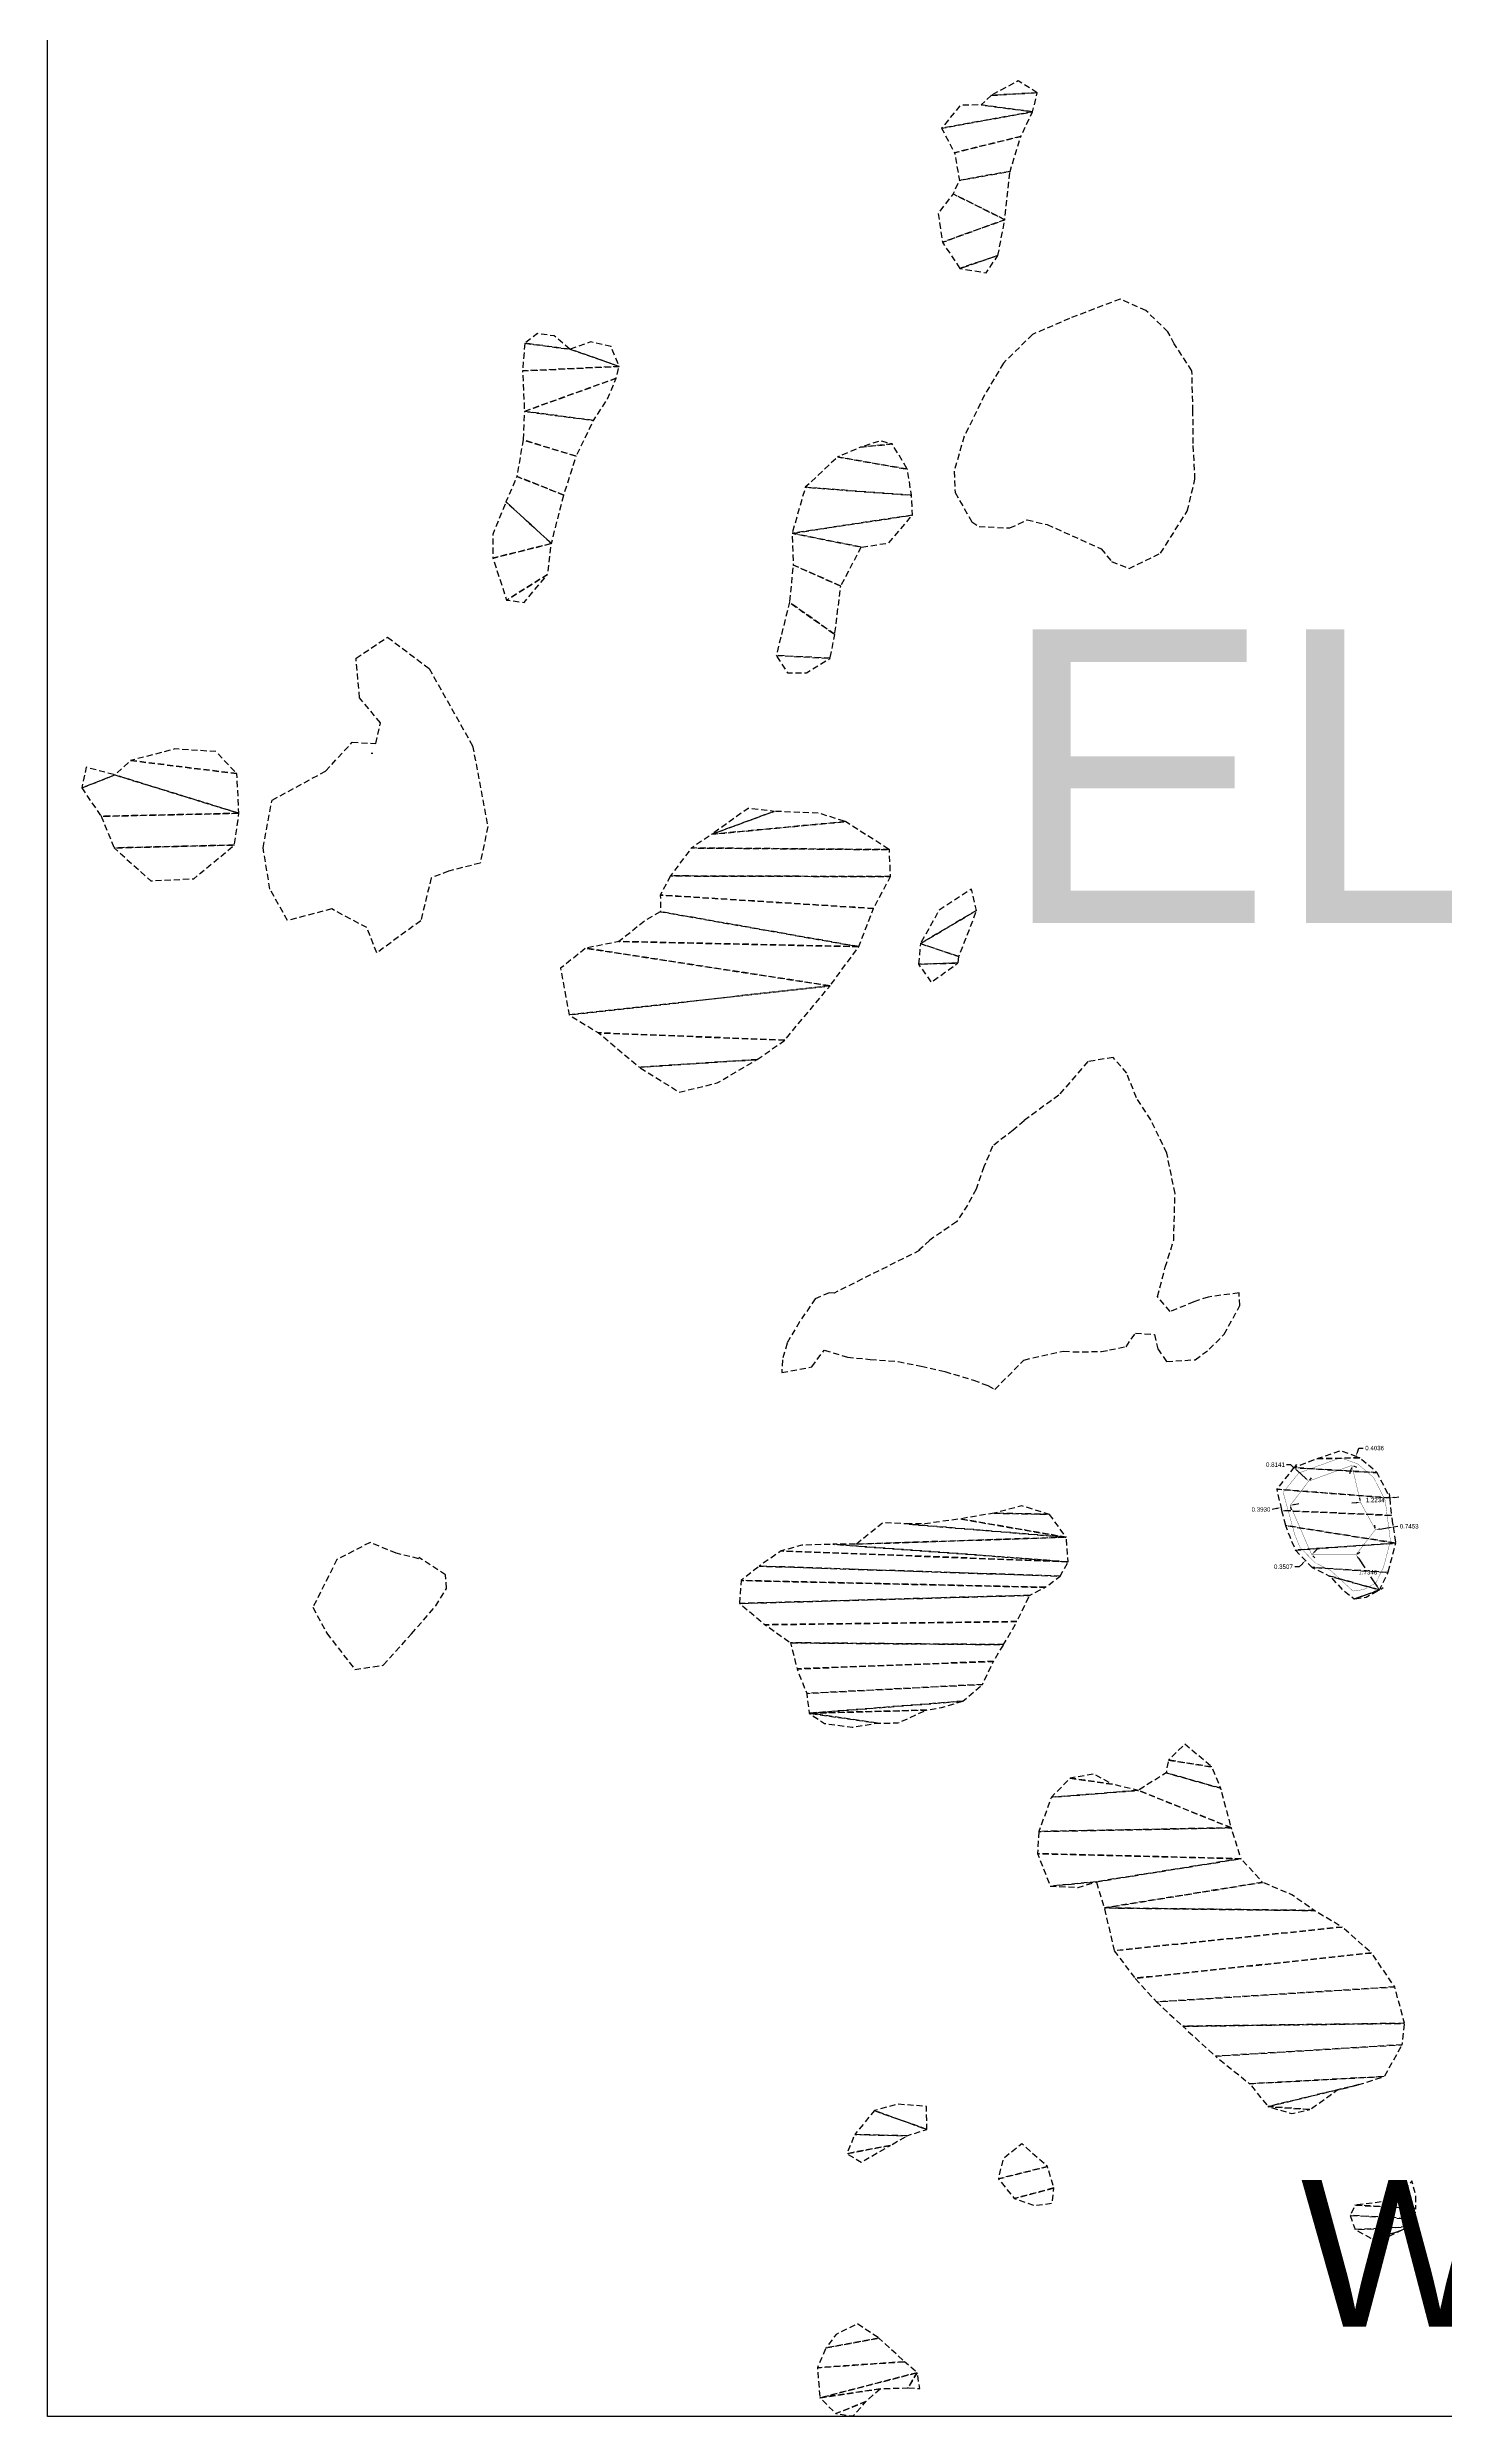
# Model space of a CAD drawing. Header units: metres. Extents: x 615852 to 659911, y 1301217 to 1325118.
# Drawn here: x 619584.6 to 619641.7, y 1315014.7 to 1315111.6 of the extents above; entities that cross this region are included whole.
import ezdxf

# ---------------------------------------------------------------- set-up
doc = ezdxf.new("R2010")
doc.units = ezdxf.units.M
doc.header["$PDMODE"] = 32
doc.header["$PDSIZE"] = 0.5
doc.linetypes.add('HIDDEN', pattern=[0.375, 0.25, -0.125])
for name, color, linetype in [('3', 7, 'Continuous'), ('CVL_CUADCON_LIN', 8, 'Continuous'), ('TEXTO 2', 7, 'Continuous')]:
    doc.layers.add(name, color=color, linetype=linetype)
doc.styles.add('PI', font='arial.ttf', dxfattribs={"height": 0.4})
doc.styles.get("Standard").update_dxf_attribs({"font": 'arial.ttf'})
doc.dimstyles.get("Standard").update_dxf_attribs({"dimtxt": 0.18, "dimasz": 0.18, "dimexe": 0.18, "dimexo": 0.0625, "dimgap": 0.09, "dimtad": 0, "dimtih": 1, "dimtoh": 1, "dimdec": 4, "dimzin": 0, "dimdsep": 46, "dimtxsty": 'Standard', "dimcen": 0.09, "dimadec": 0, "dimazin": 0, "dimtfac": 1, "dimtdec": 4, "dimtofl": 0, "dimtmove": 0, "dimatfit": 3, "dimfxl": 1, "dimtolj": 1, "dimtzin": 0, "dimarcsym": 0})

# ---------------------------------------------------------------- blocks, each defined once
blk = doc.blocks.new('*D7')
at = {"layer": 'CVL_CUADCON_LIN', "color": 0, "lineweight": -2, "ltscale": 0.5, "transparency": 16777216}
for p, q in [((619638.117, 1315054.155), (619638.179, 1315054.324)), ((619638.179, 1315054.324), (619638.359, 1315054.324)), ((619637.853, 1315053.438), (619637.791, 1315053.27)), ((619637.953, 1315053.594), (619638.084, 1315053.545)), ((619638.092, 1315053.972), (619638.224, 1315053.924))]:
    blk.add_line(p, q, dxfattribs=at)
at = {"layer": 'CVL_CUADCON_LIN', "color": 0, "ltscale": 0.5, "transparency": 16777216}
for points in [[(619638.089, 1315054.165), (619638.145, 1315054.145), (619638.055, 1315053.986)], [(619637.825, 1315053.449), (619637.882, 1315053.428), (619637.916, 1315053.607)]]:
    blk.add_solid(points, dxfattribs=at)
at = {"layer": 'Defpoints', "color": 0, "ltscale": 0.5, "transparency": 16777216}
for p in [(619637.894, 1315053.615), (619638.034, 1315053.994), (619638.055, 1315053.986)]:
    blk.add_point(p, dxfattribs=at)
at = {"layer": 'CVL_CUADCON_LIN', "color": 0, "ltscale": 0.5, "transparency": 16777216, "insert": (619638.823, 1315054.324), "char_height": 0.18, "attachment_point": 5}
blk.add_mtext('\\A1;0.4036', dxfattribs=at)
blk = doc.blocks.new('*D8')
at = {"layer": 'CVL_CUADCON_LIN', "color": 0, "lineweight": -2, "ltscale": 0.5, "transparency": 16777216}
for p, q in [((619638.062, 1315052.092), (619637.884, 1315052.067)), ((619638.232, 1315052.178), (619638.215, 1315052.295)), ((619639.443, 1315052.347), (619639.427, 1315052.463)), ((619639.63, 1315052.31), (619639.809, 1315052.334))]:
    blk.add_line(p, q, dxfattribs=at)
at = {"layer": 'CVL_CUADCON_LIN', "color": 0, "ltscale": 0.5, "transparency": 16777216}
for points in [[(619638.058, 1315052.121), (619638.066, 1315052.062), (619638.24, 1315052.116)], [(619639.626, 1315052.339), (619639.634, 1315052.28), (619639.452, 1315052.285)]]:
    blk.add_solid(points, dxfattribs=at)
at = {"layer": 'Defpoints', "color": 0, "ltscale": 0.5, "transparency": 16777216}
for p in [(619638.24, 1315052.116), (619639.452, 1315052.285), (619639.452, 1315052.285)]:
    blk.add_point(p, dxfattribs=at)
at = {"layer": 'CVL_CUADCON_LIN', "color": 0, "ltscale": 0.5, "transparency": 16777216, "insert": (619638.846, 1315052.201), "char_height": 0.18, "attachment_point": 5}
blk.add_mtext('\\A1;1.2234', dxfattribs=at)
blk = doc.blocks.new('*D9')
at = {"layer": 'CVL_CUADCON_LIN', "color": 0, "lineweight": -2, "ltscale": 0.5, "transparency": 16777216}
for p, q in [((619638.846, 1315051.051), (619638.828, 1315051.168)), ((619639.583, 1315051.161), (619639.565, 1315051.278)), ((619639.592, 1315051.1), (619639.77, 1315051.126)), ((619639.033, 1315051.016), (619639.414, 1315051.073))]:
    blk.add_line(p, q, dxfattribs=at)
at = {"layer": 'CVL_CUADCON_LIN', "color": 0, "ltscale": 0.5, "transparency": 16777216}
for points in [[(619639.41, 1315051.103), (619639.418, 1315051.043), (619639.592, 1315051.1)], [(619639.028, 1315051.046), (619639.037, 1315050.986), (619638.855, 1315050.989)]]:
    blk.add_solid(points, dxfattribs=at)
at = {"layer": 'Defpoints', "color": 0, "ltscale": 0.5, "transparency": 16777216}
for p in [(619639.592, 1315051.1), (619639.592, 1315051.1), (619638.855, 1315050.989)]:
    blk.add_point(p, dxfattribs=at)
at = {"layer": 'CVL_CUADCON_LIN', "color": 0, "ltscale": 0.5, "transparency": 16777216, "insert": (619640.234, 1315051.126), "char_height": 0.18, "attachment_point": 5}
blk.add_mtext('\\A1;0.7453', dxfattribs=at)
blk = doc.blocks.new('*D10')
at = {"layer": 'CVL_CUADCON_LIN', "color": 0, "lineweight": -2, "ltscale": 0.5, "transparency": 16777216}
for p, q in [((619638.113, 1315050.003), (619638.211, 1315050.068)), ((619638.161, 1315049.819), (619638.421, 1315049.429)), ((619638.923, 1315048.675), (619638.663, 1315049.065)), ((619639.075, 1315048.56), (619639.173, 1315048.625))]:
    blk.add_line(p, q, dxfattribs=at)
at = {"layer": 'CVL_CUADCON_LIN', "color": 0, "ltscale": 0.5, "transparency": 16777216}
for points in [[(619638.186, 1315049.835), (619638.136, 1315049.802), (619638.061, 1315049.969)], [(619638.948, 1315048.692), (619638.898, 1315048.658), (619639.023, 1315048.525)]]:
    blk.add_solid(points, dxfattribs=at)
at = {"layer": 'Defpoints', "color": 0, "ltscale": 0.5, "transparency": 16777216}
for p in [(619638.061, 1315049.969), (619639.023, 1315048.525), (619639.023, 1315048.525)]:
    blk.add_point(p, dxfattribs=at)
at = {"layer": 'CVL_CUADCON_LIN', "color": 0, "ltscale": 0.5, "transparency": 16777216, "insert": (619638.542, 1315049.247), "char_height": 0.18, "attachment_point": 5}
blk.add_mtext('\\A1;1.7346', dxfattribs=at)
blk = doc.blocks.new('*D11')
at = {"layer": 'CVL_CUADCON_LIN', "color": 0, "lineweight": -2, "ltscale": 0.5, "transparency": 16777216}
for p, q in [((619636.378, 1315050.094), (619636.507, 1315050.219)), ((619635.737, 1315049.475), (619635.557, 1315049.475)), ((619635.867, 1315049.6), (619635.737, 1315049.475)), ((619635.953, 1315049.77), (619635.871, 1315049.854)), ((619636.292, 1315049.924), (619636.373, 1315049.839))]:
    blk.add_line(p, q, dxfattribs=at)
at = {"layer": 'CVL_CUADCON_LIN', "color": 0, "ltscale": 0.5, "transparency": 16777216}
for points in [[(619635.846, 1315049.621), (619635.887, 1315049.578), (619635.996, 1315049.725)], [(619636.357, 1315050.115), (619636.398, 1315050.072), (619636.248, 1315049.969)]]:
    blk.add_solid(points, dxfattribs=at)
at = {"layer": 'Defpoints', "color": 0, "ltscale": 0.5, "transparency": 16777216}
for p in [(619635.996, 1315049.725), (619635.996, 1315049.725), (619636.248, 1315049.969)]:
    blk.add_point(p, dxfattribs=at)
at = {"layer": 'CVL_CUADCON_LIN', "color": 0, "ltscale": 0.5, "transparency": 16777216, "insert": (619635.094, 1315049.475), "char_height": 0.18, "attachment_point": 5}
blk.add_mtext('\\A1;0.3507', dxfattribs=at)
blk = doc.blocks.new('*D12')
at = {"layer": 'CVL_CUADCON_LIN', "color": 0, "lineweight": -2, "ltscale": 0.5, "transparency": 16777216}
for p, q in [((619634.816, 1315051.854), (619634.64, 1315051.814)), ((619635.005, 1315051.833), (619635.031, 1315051.719)), ((619635.388, 1315051.921), (619635.414, 1315051.806)), ((619635.55, 1315052.022), (619635.725, 1315052.062))]:
    blk.add_line(p, q, dxfattribs=at)
at = {"layer": 'CVL_CUADCON_LIN', "color": 0, "ltscale": 0.5, "transparency": 16777216}
for points in [[(619634.809, 1315051.883), (619634.822, 1315051.825), (619634.991, 1315051.894)], [(619635.543, 1315052.051), (619635.556, 1315051.993), (619635.374, 1315051.982)]]:
    blk.add_solid(points, dxfattribs=at)
at = {"layer": 'Defpoints', "color": 0, "ltscale": 0.5, "transparency": 16777216}
for p in [(619634.991, 1315051.894), (619634.991, 1315051.894), (619635.374, 1315051.982)]:
    blk.add_point(p, dxfattribs=at)
at = {"layer": 'CVL_CUADCON_LIN', "color": 0, "ltscale": 0.5, "transparency": 16777216, "insert": (619634.177, 1315051.814), "char_height": 0.18, "attachment_point": 5}
blk.add_mtext('\\A1;0.3930', dxfattribs=at)
blk = doc.blocks.new('*D13')
at = {"layer": 'CVL_CUADCON_LIN', "color": 0, "lineweight": -2, "ltscale": 0.5, "transparency": 16777216}
for p, q in [((619635.393, 1315053.645), (619635.213, 1315053.645)), ((619635.526, 1315053.523), (619635.393, 1315053.645)), ((619635.568, 1315053.569), (619635.647, 1315053.656)), ((619635.993, 1315053.095), (619635.659, 1315053.402)), ((619636.168, 1315053.019), (619636.248, 1315053.106))]:
    blk.add_line(p, q, dxfattribs=at)
at = {"layer": 'CVL_CUADCON_LIN', "color": 0, "ltscale": 0.5, "transparency": 16777216}
for points in [[(619635.679, 1315053.424), (619635.638, 1315053.38), (619635.526, 1315053.523)], [(619636.014, 1315053.117), (619635.973, 1315053.073), (619636.126, 1315052.973)]]:
    blk.add_solid(points, dxfattribs=at)
at = {"layer": 'Defpoints', "color": 0, "ltscale": 0.5, "transparency": 16777216}
for p in [(619635.526, 1315053.523), (619635.526, 1315053.523), (619636.126, 1315052.973)]:
    blk.add_point(p, dxfattribs=at)
at = {"layer": 'CVL_CUADCON_LIN', "color": 0, "ltscale": 0.5, "transparency": 16777216, "insert": (619634.767, 1315053.645), "char_height": 0.18, "attachment_point": 5}
blk.add_mtext('\\A1;0.8141', dxfattribs=at)

msp = doc.modelspace()

# ---------------------------------------------------------------- linework, layer by layer
for p, q in [((619584.56393, 1315014.74193), (619584.56393, 1315318.81251)), ((620054.73869, 1315014.74193), (619584.56393, 1315014.74193))]:
    msp.add_line(p, q)
at = {"layer": '3', "color": 30, "linetype": 'HIDDEN'}
msp.add_line((619597.80168, 1315082.72725), (619597.87189, 1315082.72356), dxfattribs=at)
for points in [[(619628.41519, 1315101.2818), (619626.35218, 1315100.49228), (619624.83443, 1315099.8349), (619623.6439, 1315098.66144), (619622.87515, 1315097.3612), (619622.04409, 1315095.67181), (619621.63225, 1315094.24414), (619621.67022, 1315093.36988), (619622.35793, 1315092.17591), (619622.6505, 1315091.98338), (619623.91379, 1315091.92654), (619624.62405, 1315092.25492), (619625.43485, 1315092.06569), (619627.64299, 1315091.0756), (619628.06732, 1315090.56004), (619628.78153, 1315090.27308), (619630.07273, 1315090.89657), (619631.16272, 1315092.61999), (619631.47822, 1315093.91743), (619631.40406, 1315095.3744), (619631.39552, 1315096.70229), (619631.35258, 1315098.35371), (619630.63314, 1315099.45033), (619630.37052, 1315099.94856), (619629.47472, 1315100.81046), (619628.41519, 1315101.2818)], [(619593.74805, 1315080.80021), (619595.93695, 1315081.9901), (619597.02503, 1315083.16814), (619597.99715, 1315083.11373), (619598.18217, 1315083.95818), (619597.32907, 1315084.98585), (619597.18176, 1315086.6044), (619598.46773, 1315087.46057), (619600.16541, 1315086.18263), (619601.94859, 1315083.02632), (619602.56749, 1315079.72793), (619602.25989, 1315078.23414), (619600.96844, 1315077.89633), (619600.25894, 1315077.62963), (619599.8248, 1315075.87525), (619598.02582, 1315074.55997), (619597.62596, 1315075.59262), (619596.19282, 1315076.35488), (619594.38467, 1315075.882), (619593.65822, 1315077.17027), (619593.38081, 1315078.85214), (619593.74805, 1315080.80021)], [(619620.23083, 1315062.40558), (619616.7278, 1315060.66114), (619616.51819, 1315060.67197), (619615.95587, 1315060.42833), (619615.31428, 1315059.48501), (619614.80191, 1315058.60731), (619614.61192, 1315057.92597), (619614.58287, 1315057.4076), (619615.81188, 1315057.64207), (619616.32552, 1315058.32544), (619617.26643, 1315058.03989), (619618.20606, 1315057.94865), (619619.34001, 1315057.85856), (619620.28027, 1315057.6701), (619621.25303, 1315057.44953), (619622.42101, 1315057.10064), (619623.00538, 1315056.87765), (619623.29782, 1315056.71747), (619624.48822, 1315057.92329), (619626.10485, 1315058.28977), (619626.49362, 1315058.25982), (619627.6593, 1315058.26721), (619627.98271, 1315058.33398), (619628.66175, 1315058.46778), (619629.04683, 1315059.0208), (619629.82438, 1315058.96091), (619629.95766, 1315058.37883), (619630.31713, 1315057.86289), (619631.48242, 1315057.93489), (619632.06246, 1315058.35959), (619632.67372, 1315058.97888), (619633.3139, 1315060.14876), (619633.27822, 1315060.66674), (619632.01646, 1315060.49689), (619631.43477, 1315060.299), (619630.46596, 1315059.90423), (619629.9439, 1315060.51626), (619630.26004, 1315061.71659), (619630.60918, 1315062.81996), (619630.66168, 1315064.73121), (619630.32719, 1315066.38084), (619629.67096, 1315067.73702), (619629.08226, 1315068.64008), (619628.68724, 1315069.64164), (619628.13269, 1315070.2859), (619627.09749, 1315070.11744), (619625.90824, 1315068.74967), (619624.49013, 1315067.7044), (619624.0393, 1315067.31283), (619623.20161, 1315066.6599), (619622.85081, 1315065.81559), (619622.53289, 1315064.9068), (619622.18081, 1315064.2568), (619621.73189, 1315063.57381), (619620.63579, 1315062.822), (619620.19554, 1315062.40558)], [(619599.75039, 1315049.80431), (619598.82745, 1315050.02411), (619597.75428, 1315050.46513), (619596.40294, 1315049.76977), (619595.4219, 1315047.81585), (619595.98423, 1315046.75376), (619597.13385, 1315045.27755), (619598.29711, 1315045.45276), (619599.44763, 1315046.72866), (619600.43797, 1315047.87319), (619600.88281, 1315048.59059), (619600.8442, 1315049.14055), (619599.75179, 1315049.85668)]]:
    msp.add_lwpolyline(points, dxfattribs=at)
at = {"layer": 'CVL_CUADCON_LIN', "color": 4, "ltscale": 0.5, "const_width": 0.01147, "flags": 128}
msp.add_lwpolyline([(619635.08465, 1315052.51409), (619635.72067, 1315053.30517), (619637.4362, 1315053.92801), (619638.13726, 1315053.67009), (619638.78188, 1315053.12042), (619639.25415, 1315052.19057), (619639.46883, 1315050.53043), (619639.1843, 1315049.45013), (619638.8679, 1315048.80688), (619638.37419, 1315048.54139), (619637.93737, 1315048.48038), (619637.02862, 1315049.31996), (619636.38537, 1315049.6366), (619635.7693, 1315050.27401), (619635.56218, 1315050.76817)], close=True, dxfattribs=at)
at = {"layer": 'CVL_CUADCON_LIN', "color": 2, "ltscale": 0.5, "const_width": 0.01274, "flags": 128}
msp.add_lwpolyline([(619635.37407, 1315051.98177), (619636.12603, 1315052.9732), (619637.89431, 1315053.61519), (619638.2402, 1315052.1163), (619638.85483, 1315050.9895), (619638.0608, 1315049.9686), (619636.24817, 1315049.9686)], close=True, dxfattribs=at)

# ---------------------------------------------------------------- texts
at = {"layer": 'TEXTO 2', "color": 5, "style": 'PI'}
msp.add_text('EL SITIO', height=12, dxfattribs=at).set_placement((619623.46386, 1315075.77811))
at = {"layer": 'TEXTO 2', "style": 'PI'}
msp.add_text('WATERHOUSE ISLAND', height=6, dxfattribs=at).set_placement((619635.79976, 1315018.41695))

# ---------------------------------------------------------------- dimensions: what is measured, and where the dimension line sits
at = {"layer": 'CVL_CUADCON_LIN', "color": 2, "ltscale": 0.5}
for p1, p2, distance, picture, middle in [((619637.89431, 1315053.61519), (619638.03367, 1315053.99401), -0.02264, '*D7', (619638.82279, 1315054.32405)), ((619636.12603, 1315052.9732), (619635.52586, 1315053.52332), 0, '*D13', (619634.76692, 1315053.64495)), ((619638.2402, 1315052.1163), (619639.45194, 1315052.28488), 0, '*D8', (619638.84607, 1315052.20059)), ((619635.37407, 1315051.98177), (619634.99097, 1315051.89405), 0, '*D12', (619634.17673, 1315051.81369)), ((619638.85483, 1315050.9895), (619639.59196, 1315051.09963), 0, '*D9', (619640.23362, 1315051.12623)), ((619636.24817, 1315049.9686), (619635.99599, 1315049.72486), 0, '*D11', (619635.09351, 1315049.47467)), ((619638.0608, 1315049.9686), (619639.02278, 1315048.52522), 0, '*D10', (619638.54179, 1315049.24691))]:
    dim = msp.add_aligned_dim(p1=p1, p2=p2, distance=distance, dimstyle='Standard', dxfattribs=at)
    dim.commit()
    dim.dimension.update_dxf_attribs({"geometry": picture, "text_midpoint": middle})

# ---------------------------------------------------------------- meshes
at = {"layer": '3', "color": 30, "linetype": 'HIDDEN'}
mesh = msp.add_polyface(dxfattribs=at)
corners = [(619625.03015, 1315109.71438), (619623.15268, 1315109.60543), (619624.8408, 1315108.93582), (619622.73434, 1315109.21411), (619621.12128, 1315108.26467), (619624.36156, 1315107.92891), (619621.64588, 1315107.26401), (619623.91735, 1315106.50099), (619621.84734, 1315106.13171), (619623.70341, 1315104.524), (619621.59186, 1315105.57958), (619621.15122, 1315103.60106), (619623.42142, 1315103.06486), (619621.87041, 1315102.53681), (619624.24993, 1315110.19528), (619622.94026, 1315102.34924), (619620.98162, 1315104.79834), (619621.89245, 1315109.20876)]
mesh.append_faces([[corners[k] for k in face] for face in [(1, 0, 14), (12, 13, 15)]], dxfattribs={"vtx0": -1, "color": 30})
mesh.append_faces([[corners[k] for k in face] for face in [(0, 1, 3, 2), (2, 4, 6, 5), (5, 6, 8, 7), (7, 8, 10, 9), (9, 11, 13, 12)]], dxfattribs={"vtx0": -1, "vtx2": -1, "color": 30})
mesh.append_faces([[corners[k] for k in face] for face in [(2, 3, 17, 4), (9, 10, 16, 11)]], dxfattribs={"vtx0": -1, "vtx3": -1, "color": 30})
mesh = msp.add_polyface(dxfattribs=at)
corners = [(619605.9278, 1315099.23014), (619604.08053, 1315099.47773), (619607.93997, 1315098.53032), (619603.9907, 1315098.34352), (619607.81356, 1315098.04369), (619604.066, 1315096.69222), (619606.88553, 1315096.32129), (619606.18253, 1315094.85948), (619604.00879, 1315095.52591), (619605.67461, 1315093.26935), (619603.75929, 1315094.03453), (619605.16925, 1315091.29044), (619603.31267, 1315092.99538), (619602.77698, 1315090.69244), (619605.01544, 1315090.02639), (619603.33841, 1315088.97947), (619606.76792, 1315099.52691), (619607.61096, 1315099.33794), (619607.46276, 1315097.1995), (619604.05135, 1315088.88683), (619602.77073, 1315091.66405), (619604.59609, 1315099.86956), (619605.27667, 1315099.77666)]
mesh.append_faces([[corners[k] for k in face] for face in [(1, 0, 22, 21), (14, 15, 19), (0, 2, 17, 16)]], dxfattribs={"vtx0": -1, "color": 30})
mesh.append_faces([[corners[k] for k in face] for face in [(4, 5, 6, 18)]], dxfattribs={"vtx0": -1, "vtx1": -1, "color": 30})
mesh.append_faces([[corners[k] for k in face] for face in [(2, 3, 5, 4), (6, 5, 8, 7), (7, 8, 10, 9), (9, 10, 12, 11), (11, 13, 15, 14)]], dxfattribs={"vtx0": -1, "vtx2": -1, "color": 30})
mesh.append_faces([[corners[k] for k in face] for face in [(0, 1, 3, 2)]], dxfattribs={"vtx0": -1, "vtx2": -1, "vtx3": -1, "color": 30})
mesh.append_faces([[corners[k] for k in face] for face in [(11, 12, 20, 13)]], dxfattribs={"vtx0": -1, "vtx3": -1, "color": 30})
mesh = msp.add_polyface(dxfattribs=at)
corners = [(619619.0993, 1315095.36178), (619617.80505, 1315095.22404), (619619.72126, 1315094.32926), (619616.86848, 1315094.82953), (619619.88997, 1315093.26157), (619615.54887, 1315093.59058), (619619.92756, 1315092.45217), (619615.01037, 1315091.70865), (619617.83117, 1315091.14339), (619616.99947, 1315089.55122), (619615.05115, 1315090.41338), (619616.75316, 1315087.57398), (619614.89901, 1315088.89027), (619616.56508, 1315086.60122), (619614.36242, 1315086.71692), (619618.6128, 1315095.48832), (619614.82038, 1315086.00729), (619615.59742, 1315086.01213), (619618.96347, 1315091.31249)]
mesh.append_faces([[corners[k] for k in face] for face in [(1, 0, 15), (13, 14, 16, 17)]], dxfattribs={"vtx0": -1, "color": 30})
mesh.append_faces([[corners[k] for k in face] for face in [(6, 7, 8, 18)]], dxfattribs={"vtx0": -1, "vtx1": -1, "color": 30})
mesh.append_faces([[corners[k] for k in face] for face in [(0, 1, 3, 2), (2, 3, 5, 4), (4, 5, 7, 6), (8, 7, 10, 9), (9, 10, 12, 11), (11, 12, 14, 13)]], dxfattribs={"vtx0": -1, "vtx2": -1, "color": 30})
mesh = msp.add_polyface(dxfattribs=at)
corners = [(619592.31147, 1315081.88651), (619587.96654, 1315082.42335), (619592.39391, 1315080.26732), (619587.32534, 1315081.83324), (619586.76098, 1315080.14232), (619592.21386, 1315078.96938), (619587.29323, 1315078.85202), (619585.9712, 1315081.30035), (619586.15622, 1315082.1448), (619588.79735, 1315077.50718), (619590.54511, 1315077.59064), (619591.45976, 1315082.78472), (619589.7747, 1315082.89622)]
mesh.append_faces([[corners[k] for k in face] for face in [(1, 0, 11, 12), (5, 6, 9, 10), (7, 3, 8)]], dxfattribs={"vtx0": -1, "color": 30})
mesh.append_faces([[corners[k] for k in face] for face in [(2, 3, 7, 4)]], dxfattribs={"vtx0": -1, "vtx1": -1, "vtx3": -1, "color": 30})
mesh.append_faces([[corners[k] for k in face] for face in [(0, 1, 3, 2), (2, 4, 6, 5)]], dxfattribs={"vtx0": -1, "vtx2": -1, "color": 30})
mesh = msp.add_polyface(dxfattribs=at)
corners = [(619614.27539, 1315080.34492), (619611.72919, 1315079.40924), (619617.19316, 1315079.92493), (619618.9864, 1315078.77989), (619610.89405, 1315078.84921), (619619.03126, 1315077.67946), (619610.0333, 1315077.70609), (619618.33412, 1315076.37641), (619609.62146, 1315076.92434), (619617.73701, 1315074.81546), (619609.62923, 1315076.24453), (619607.92773, 1315075.02699), (619616.55782, 1315073.21539), (619606.57155, 1315074.75251), (619605.8906, 1315072.02499), (619614.70596, 1315070.99247), (619607.09654, 1315071.29408), (619613.5822, 1315070.20256), (619608.76326, 1315069.88846), (619613.20604, 1315080.46215), (619616.12114, 1315080.26885), (619611.9425, 1315069.24484), (619610.39314, 1315068.87098), (619605.54515, 1315073.93126), (619609.05047, 1315075.91412)]
mesh.append_faces([[corners[k] for k in face] for face in [(1, 0, 19), (17, 18, 22, 21)]], dxfattribs={"vtx0": -1, "color": 30})
mesh.append_faces([[corners[k] for k in face] for face in [(0, 1, 2, 20)]], dxfattribs={"vtx0": -1, "vtx1": -1, "color": 30})
mesh.append_faces([[corners[k] for k in face] for face in [(2, 1, 4, 3), (3, 4, 6, 5), (5, 6, 8, 7), (7, 8, 10, 9), (9, 11, 13, 12), (12, 14, 16, 15), (15, 16, 18, 17)]], dxfattribs={"vtx0": -1, "vtx2": -1, "color": 30})
mesh.append_faces([[corners[k] for k in face] for face in [(9, 10, 24, 11), (12, 13, 23, 14)]], dxfattribs={"vtx0": -1, "vtx3": -1, "color": 30})
mesh = msp.add_polyface(dxfattribs=at)
corners = [(619622.5427, 1315076.29499), (619620.26014, 1315074.94136), (619621.81982, 1315074.40885), (619621.79038, 1315074.14941), (619620.17273, 1315074.09857), (619622.26032, 1315075.51464), (619620.69899, 1315073.35989), (619621.02125, 1315076.31002), (619622.33844, 1315077.16683)]
mesh.append_faces([[corners[k] for k in face] for face in [(1, 0, 8, 7), (3, 4, 6)]], dxfattribs={"vtx0": -1, "color": 30})
mesh.append_faces([[corners[k] for k in face] for face in [(0, 1, 2, 5)]], dxfattribs={"vtx0": -1, "vtx1": -1, "color": 30})
mesh.append_faces([[corners[k] for k in face] for face in [(2, 1, 4, 3)]], dxfattribs={"vtx0": -1, "vtx2": -1, "color": 30})
mesh = msp.add_polyface(dxfattribs=at)
corners = [(619638.21095, 1315053.92879), (619636.46269, 1315053.88546), (619638.92721, 1315053.31804), (619635.52586, 1315053.52332), (619639.45194, 1315052.28488), (619634.81917, 1315052.64435), (619639.52126, 1315051.57283), (619635.01909, 1315051.77123), (619639.69048, 1315050.44028), (619635.18487, 1315051.15692), (619635.57989, 1315050.15536), (619639.37434, 1315049.23994), (619636.26441, 1315049.44714), (619639.02278, 1315048.52522), (619636.97914, 1315049.09532), (619637.98885, 1315048.16244), (619635.34976, 1315050.70443), (619637.50069, 1315048.54803), (619638.47421, 1315048.23023), (619637.43201, 1315054.21536)]
mesh.append_faces([[corners[k] for k in face] for face in [(1, 0, 19), (13, 15, 18)]], dxfattribs={"vtx0": -1, "color": 30})
mesh.append_faces([[corners[k] for k in face] for face in [(0, 1, 3, 2), (2, 3, 5, 4), (4, 5, 7, 6), (6, 7, 9, 8), (8, 10, 12, 11), (11, 12, 14, 13)]], dxfattribs={"vtx0": -1, "vtx2": -1, "color": 30})
mesh.append_faces([[corners[k] for k in face] for face in [(8, 9, 16, 10), (13, 14, 17, 15)]], dxfattribs={"vtx0": -1, "vtx3": -1, "color": 30})
mesh = msp.add_polyface(dxfattribs=at)
corners = [(619625.53246, 1315051.61437), (619623.26545, 1315051.66483), (619626.21839, 1315050.67946), (619621.87461, 1315051.42935), (619617.63927, 1315050.39874), (619626.28962, 1315049.67586), (619616.66791, 1315050.39263), (619614.5649, 1315050.12032), (619625.96965, 1315049.09086), (619613.66222, 1315049.49925), (619625.35725, 1315048.63353), (619612.92125, 1315048.91157), (619624.71172, 1315048.30567), (619612.86251, 1315047.97207), (619624.20049, 1315047.23364), (619613.9042, 1315047.10405), (619623.65613, 1315046.29096), (619614.94513, 1315046.36575), (619623.23958, 1315045.60821), (619615.21107, 1315045.29857), (619622.79232, 1315044.66616), (619615.60608, 1315044.29714), (619621.98713, 1315043.981), (619615.70841, 1315043.488), (619620.49995, 1315043.61529), (619618.49569, 1315043.08457), (619619.67399, 1315051.22127), (619618.73461, 1315051.28014), (619620.41878, 1315051.22586), (619624.39685, 1315051.96352), (619621.11452, 1315043.71634), (619619.33759, 1315043.08979), (619617.46062, 1315042.91612), (619616.32629, 1315043.07094), (619615.40526, 1315050.35236)]
mesh.append_faces([[corners[k] for k in face] for face in [(1, 0, 29), (25, 23, 33, 32)]], dxfattribs={"vtx0": -1, "color": 30})
mesh.append_faces([[corners[k] for k in face] for face in [(4, 2, 26, 27), (22, 23, 24, 30), (24, 23, 25, 31)]], dxfattribs={"vtx0": -1, "vtx1": -1, "color": 30})
mesh.append_faces([[corners[k] for k in face] for face in [(0, 1, 3, 2), (2, 4, 6, 5), (5, 7, 9, 8), (8, 9, 11, 10), (10, 11, 13, 12), (12, 13, 15, 14), (14, 15, 17, 16), (16, 17, 19, 18), (18, 19, 21, 20), (20, 21, 23, 22)]], dxfattribs={"vtx0": -1, "vtx2": -1, "color": 30})
mesh.append_faces([[corners[k] for k in face] for face in [(2, 3, 28, 26), (5, 6, 34, 7)]], dxfattribs={"vtx0": -1, "vtx3": -1, "color": 30})
mesh = msp.add_polyface(dxfattribs=at)
corners = [(619628.0965, 1315040.58628), (619626.37881, 1315040.83463), (619632.17205, 1315041.29209), (619630.38925, 1315041.57242), (619632.53381, 1315040.41987), (619630.29546, 1315041.05355), (619632.96514, 1315038.80323), (619629.16674, 1315040.33398), (619625.09743, 1315038.65657), (619633.36181, 1315037.54262), (619625.03856, 1315037.74943), (619627.44217, 1315036.59853), (619625.56521, 1315036.42485), (619634.24231, 1315036.57661), (619627.77284, 1315035.53186), (619636.35438, 1315035.42393), (619637.49215, 1315034.75087), (619628.17257, 1315033.78538), (619638.69695, 1315033.68968), (619629.02173, 1315032.65716), (619639.64499, 1315032.30305), (619629.90223, 1315031.69116), (619640.04306, 1315030.81562), (619630.97719, 1315030.69393), (619639.95157, 1315029.9406), (619632.3126, 1315029.47155), (619639.21506, 1315028.64048), (619633.71223, 1315028.34677), (619638.18101, 1315028.31007), (619634.46301, 1315027.41224), (619636.17993, 1315027.29348), (619625.60662, 1315040.0525), (619631.06511, 1315042.22433), (619635.44367, 1315036.0659), (619637.27591, 1315028.07778), (619635.43628, 1315027.12693), (619626.69891, 1315036.36713), (619627.34915, 1315041.00271)]
mesh.append_faces([[corners[k] for k in face] for face in [(1, 0, 37), (3, 2, 32), (11, 12, 36), (30, 29, 35)]], dxfattribs={"vtx0": -1, "color": 30})
mesh.append_faces([[corners[k] for k in face] for face in [(13, 14, 15, 33), (28, 29, 30, 34)]], dxfattribs={"vtx0": -1, "vtx1": -1, "color": 30})
mesh.append_faces([[corners[k] for k in face] for face in [(6, 7, 31, 8)]], dxfattribs={"vtx0": -1, "vtx1": -1, "vtx3": -1, "color": 30})
mesh.append_faces([[corners[k] for k in face] for face in [(0, 1, 31, 7), (2, 3, 5, 4), (4, 5, 7, 6), (6, 8, 10, 9), (14, 13, 9, 11), (15, 14, 17, 16), (16, 17, 19, 18), (18, 19, 21, 20), (20, 21, 23, 22), (22, 23, 25, 24), (24, 25, 27, 26), (26, 27, 29, 28)]], dxfattribs={"vtx0": -1, "vtx2": -1, "color": 30})
mesh.append_faces([[corners[k] for k in face] for face in [(9, 10, 12, 11)]], dxfattribs={"vtx0": -1, "vtx2": -1, "vtx3": -1, "color": 30})
mesh = msp.add_polyface(dxfattribs=at)
corners = [(619620.5127, 1315026.48242), (619618.37069, 1315027.24633), (619619.70495, 1315026.21827), (619617.5674, 1315026.26962), (619619.02744, 1315025.82529), (619617.24859, 1315025.49029), (619617.83372, 1315025.13771), (619619.30802, 1315027.51125), (619620.50671, 1315027.42167)]
mesh.append_faces([[corners[k] for k in face] for face in [(1, 0, 8, 7), (4, 5, 6)]], dxfattribs={"vtx0": -1, "color": 30})
mesh.append_faces([[corners[k] for k in face] for face in [(0, 1, 3, 2), (2, 3, 5, 4)]], dxfattribs={"vtx0": -1, "vtx2": -1, "color": 30})
mesh = msp.add_polyface(dxfattribs=at)
corners = [(619625.44441, 1315024.95893), (619623.44002, 1315024.46045), (619625.70907, 1315024.08607), (619624.09282, 1315023.65487), (619625.64829, 1315023.47036), (619624.9365, 1315023.36867), (619623.62912, 1315025.27138), (619624.4022, 1315025.89155)]
mesh.append_faces([[corners[k] for k in face] for face in [(1, 0, 7, 6), (2, 3, 5, 4)]], dxfattribs={"vtx0": -1, "color": 30})
mesh.append_faces([[corners[k] for k in face] for face in [(0, 1, 3, 2)]], dxfattribs={"vtx0": -1, "vtx2": -1, "color": 30})
mesh = msp.add_polyface(dxfattribs=at)
corners = [(619640.51262, 1315023.23997), (619639.73317, 1315023.59128), (619638.01829, 1315023.38626), (619640.45057, 1315022.81858), (619637.82677, 1315022.96397), (619640.16119, 1315022.49288), (619638.02479, 1315022.38228), (619639.87079, 1315022.32902), (619638.73964, 1315021.99809), (619640.50931, 1315023.75808), (619639.16052, 1315022.00077), (619638.60074, 1315023.45468), (619640.3434, 1315024.3724)]
mesh.append_faces([[corners[k] for k in face] for face in [(1, 0, 9, 12), (7, 8, 10)]], dxfattribs={"vtx0": -1, "color": 30})
mesh.append_faces([[corners[k] for k in face] for face in [(0, 2, 4, 3), (3, 4, 6, 5), (5, 6, 8, 7)]], dxfattribs={"vtx0": -1, "vtx2": -1, "color": 30})
mesh.append_faces([[corners[k] for k in face] for face in [(0, 1, 11, 2)]], dxfattribs={"vtx0": -1, "vtx3": -1, "color": 30})
mesh = msp.add_polyface(dxfattribs=at)
corners = [(619618.55991, 1315017.95224), (619616.39293, 1315017.54996), (619619.60225, 1315016.98712), (619616.04188, 1315016.73801), (619620.12329, 1315016.53706), (619616.147, 1315015.50798), (619618.60553, 1315015.87967), (619618.02601, 1315015.35787), (619616.79878, 1315014.86436), (619619.73859, 1315015.9193), (619620.22446, 1315015.88987), (619617.50514, 1315014.76713), (619616.81037, 1315018.10323), (619617.68183, 1315018.52972)]
mesh.append_faces([[corners[k] for k in face] for face in [(1, 0, 13, 12), (7, 8, 11), (4, 9, 10)]], dxfattribs={"vtx0": -1, "color": 30})
mesh.append_faces([[corners[k] for k in face] for face in [(4, 5, 6, 9)]], dxfattribs={"vtx0": -1, "vtx1": -1, "vtx3": -1, "color": 30})
mesh.append_faces([[corners[k] for k in face] for face in [(0, 1, 3, 2), (2, 3, 5, 4), (6, 5, 8, 7)]], dxfattribs={"vtx0": -1, "vtx2": -1, "color": 30})

doc.saveas('drawing.dxf')
